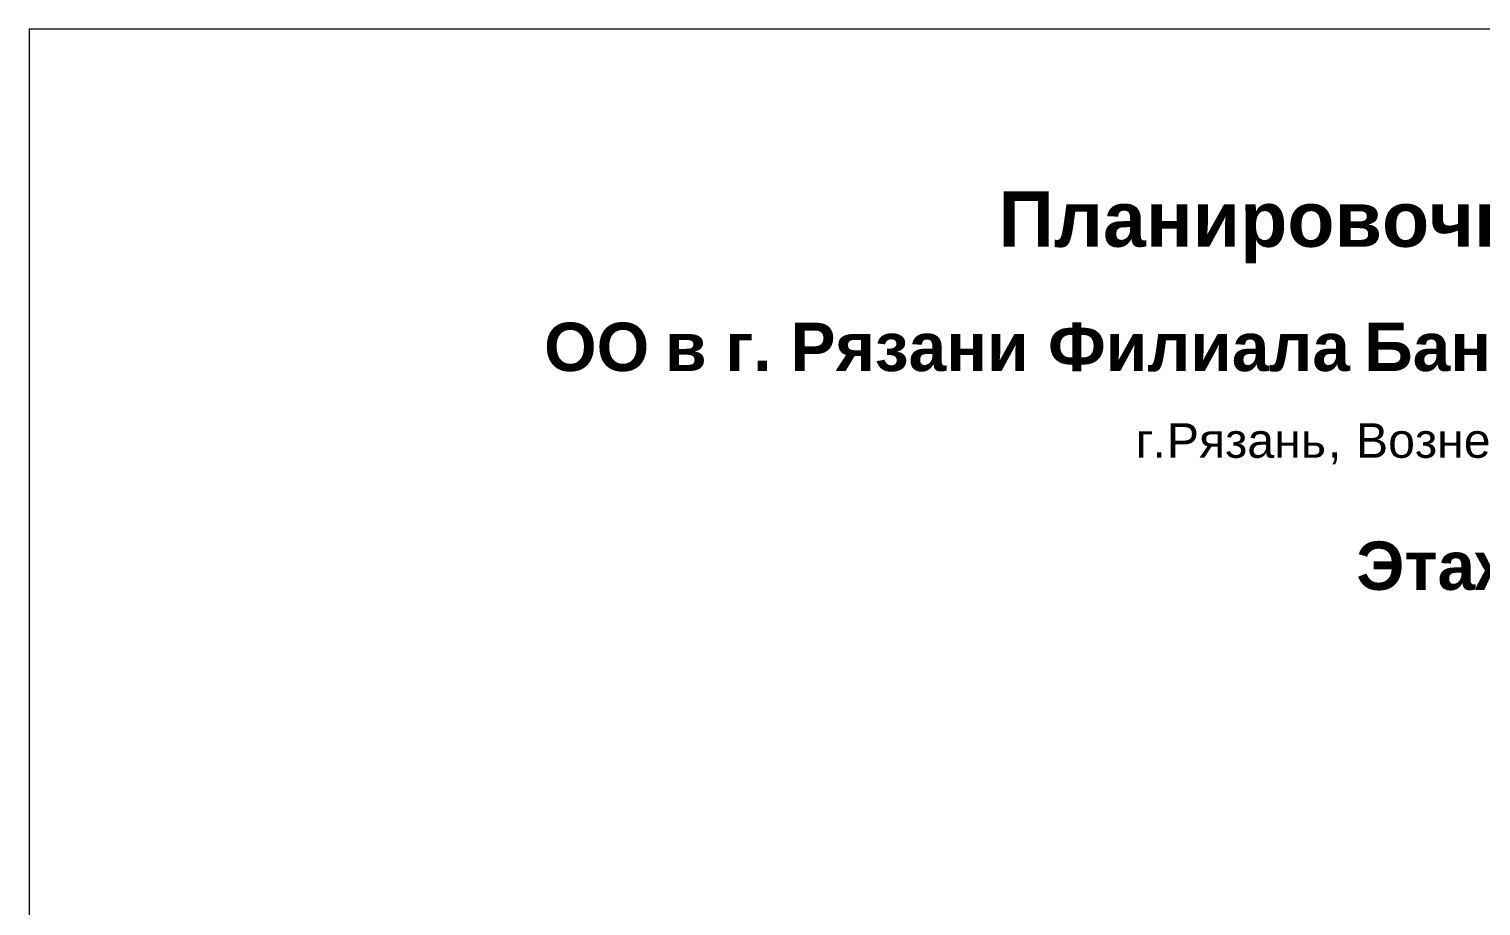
# Model space of a CAD drawing. Header units: metres. Extents: x 13252 to 55252, y 8993 to 38693.
# Drawn here: x 13252 to 34252, y 26005 to 38693 of the extents above; entities that cross this region are included whole.
import ezdxf

# ---------------------------------------------------------------- set-up
doc = ezdxf.new("R2010")
doc.units = ezdxf.units.M
doc.layers.add('Основные надписи', color=7, linetype='Continuous', lineweight=9)
doc.styles.add('Arial_3', font='arial.ttf', dxfattribs={"height": 5})
doc.styles.add('Arial_B', font='arialbd.ttf', dxfattribs={"height": 8})
doc.styles.add('Arial_B_1', font='arialbd.ttf', dxfattribs={"height": 7})

# ---------------------------------------------------------------- blocks, each defined once
blk = doc.blocks.new('Рамка - А3-600138-г_Рязань_ Вознесенская ул_ 60')
at = {"layer": 'Основные надписи'}
for q in [(-192, -148.5), (228, 148.5)]:
    blk.add_line((-192, 148.5), q, dxfattribs=at)
blk = doc.blocks.new('Марка_Лист')
at = {"layer": 'Основные надписи', "insert": (-69.8, -8.51), "char_height": 8, "width": 106.7848, "attachment_point": 1, "style": 'Arial_B'}
blk.add_mtext('Планировочное', dxfattribs=at)

msp = doc.modelspace()

# ---------------------------------------------------------------- block references
at = {"layer": 'Основные надписи', "xscale": 100, "yscale": 100, "zscale": 100}
msp.add_blockref('Рамка - А3-600138-г_Рязань_ Вознесенская ул_ 60', (32452, 23843), dxfattribs=at)
at = {"layer": 'Основные надписи'}
ref = msp.add_blockref('Марка_Лист', (34252, 37193), dxfattribs=dict(at, xscale=100, yscale=100, zscale=100))
ref.add_attrib('UNKNOWN0', 'ОО', (20701, 33744), dxfattribs={"layer": '0', "height": 700, "style": 'Arial_B_1'})
ref.add_attrib('UNKNOWN1', 'в', (22451, 33744), dxfattribs={"layer": '0', "height": 700, "style": 'Arial_B_1'})
ref.add_attrib('UNKNOWN2', 'г', (23324, 33744), dxfattribs={"layer": '0', "height": 700, "style": 'Arial_B_1'})
ref.add_attrib('UNKNOWN3', '.', (23722, 33744), dxfattribs={"layer": '0', "height": 700, "style": 'Arial_B_1'})
ref.add_attrib('UNKNOWN4', 'Рязани', (24264, 33744), dxfattribs={"layer": '0', "height": 700, "style": 'Arial_B_1'})
ref.add_attrib('UNKNOWN5', 'Филиала', (27990, 33744), dxfattribs={"layer": '0', "height": 700, "style": 'Arial_B_1'})
ref.add_attrib('UNKNOWN6', 'Банка', (32562, 33744), dxfattribs={"layer": '0', "height": 700, "style": 'Arial_B_1'})
ref.add_attrib('UNKNOWN15', 'Этаж', (32449, 30578), dxfattribs={"layer": '0', "height": 700, "style": 'Arial_B_1'})
ref.add_attrib('UNKNOWN17', 'г', (29259, 32489), dxfattribs={"layer": '0', "height": 500, "style": 'Arial_3'})
ref.add_attrib('UNKNOWN18', '.', (29500, 32489), dxfattribs={"layer": '0', "height": 500, "style": 'Arial_3'})
ref.add_attrib('UNKNOWN19', 'Рязань', (29708, 32489), dxfattribs={"layer": '0', "height": 500, "style": 'Arial_3'})
ref.add_attrib('UNKNOWN20', ',', (32039, 32489), dxfattribs={"layer": '0', "height": 500, "style": 'Arial_3'})
ref.add_attrib('UNKNOWN21', 'Вознесенская', (32443, 32489), dxfattribs={"layer": '0', "height": 500, "style": 'Arial_3'})
ref.add_attrib('UNKNOWN0', 'ОО', (20701, 33744), dxfattribs={"layer": '0', "height": 700, "style": 'Arial_B_1'})
ref.add_attrib('UNKNOWN1', 'в', (22451, 33744), dxfattribs={"layer": '0', "height": 700, "style": 'Arial_B_1'})
ref.add_attrib('UNKNOWN2', 'г', (23324, 33744), dxfattribs={"layer": '0', "height": 700, "style": 'Arial_B_1'})
ref.add_attrib('UNKNOWN3', '.', (23722, 33744), dxfattribs={"layer": '0', "height": 700, "style": 'Arial_B_1'})
ref.add_attrib('UNKNOWN4', 'Рязани', (24264, 33744), dxfattribs={"layer": '0', "height": 700, "style": 'Arial_B_1'})
ref.add_attrib('UNKNOWN5', 'Филиала', (27990, 33744), dxfattribs={"layer": '0', "height": 700, "style": 'Arial_B_1'})
ref.add_attrib('UNKNOWN6', 'Банка', (32562, 33744), dxfattribs={"layer": '0', "height": 700, "style": 'Arial_B_1'})
ref.add_attrib('UNKNOWN15', 'Этаж', (32449, 30578), dxfattribs={"layer": '0', "height": 700, "style": 'Arial_B_1'})
ref.add_attrib('UNKNOWN17', 'г', (29259, 32489), dxfattribs={"layer": '0', "height": 500, "style": 'Arial_3'})
ref.add_attrib('UNKNOWN18', '.', (29500, 32489), dxfattribs={"layer": '0', "height": 500, "style": 'Arial_3'})
ref.add_attrib('UNKNOWN19', 'Рязань', (29708, 32489), dxfattribs={"layer": '0', "height": 500, "style": 'Arial_3'})
ref.add_attrib('UNKNOWN20', ',', (32039, 32489), dxfattribs={"layer": '0', "height": 500, "style": 'Arial_3'})
ref.add_attrib('UNKNOWN21', 'Вознесенская', (32443, 32489), dxfattribs={"layer": '0', "height": 500, "style": 'Arial_3'})

doc.saveas('drawing.dxf')
